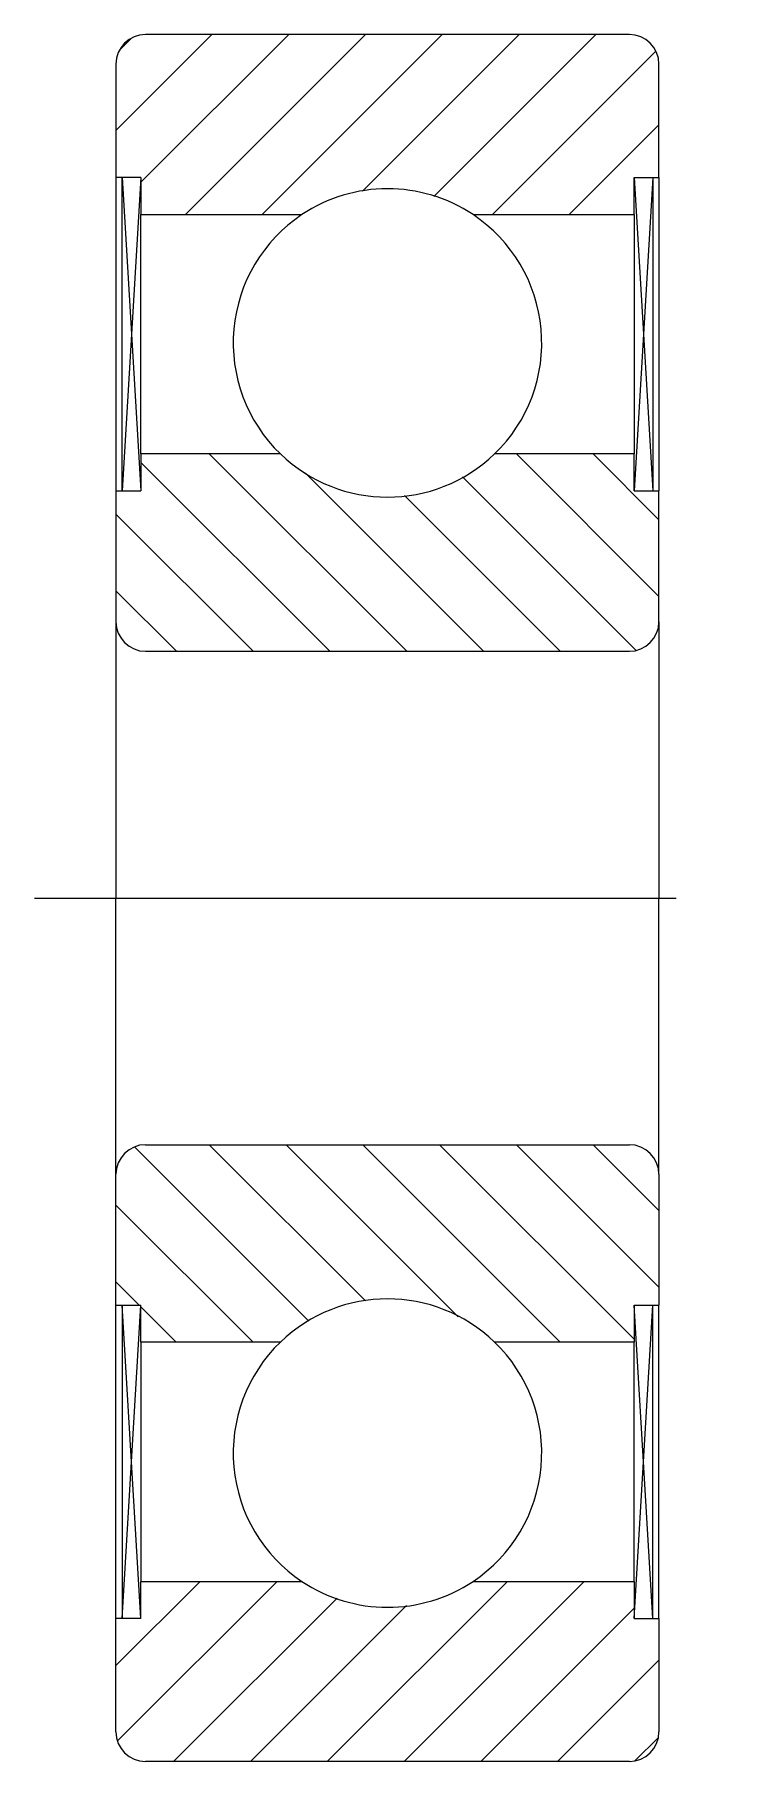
# Model space of a CAD drawing. Extents: x 124.9 to 198.7, y 137.5 to 205.
# Drawn here: x 184.38 to 198.68, y 170.01 to 205.01 of the extents above; entities outside this region: 2.
import ezdxf

# ---------------------------------------------------------------- set-up
doc = ezdxf.new("R2010")
doc.units = 0
doc.linetypes.add('CENTER', pattern=[17.5, 13, -1.5, 1.5, -1.5])
doc.layers.get('0').update_dxf_attribs({"linetype": 'CONTINUOUS'})
doc.layers.add('CENTER', color=1, linetype='CENTER')
doc.styles.get("Standard").update_dxf_attribs({"font": 'txt.shx', "bigfont": '@extfont2.shx'})

msp = doc.modelspace()

# ---------------------------------------------------------------- linework, layer by layer
at = {"color": 3, "linetype": 'CONTINUOUS'}
for p, q in [((186.029, 203.066), (187.973, 205.009)), ((186.107, 204.699), (186.339, 204.931)), ((186.535, 202.016), (189.529, 205.009)), ((187.434, 201.359), (191.084, 205.009)), ((188.99, 201.359), (192.64, 205.009)), ((191.021, 201.834), (194.196, 205.009)), ((192.467, 201.725), (195.751, 205.009)), ((193.657, 201.359), (196.967, 204.67)), ((195.212, 201.359), (197.029, 203.176)), ((186.156, 202.109), (186.535, 195.759)), ((186.535, 202.109), (186.156, 195.759)), ((196.523, 202.109), (196.903, 195.759)), ((196.903, 202.109), (196.523, 195.759)), ((191.919, 192.509), (187.919, 196.509)), ((197.029, 193.621), (194.141, 196.509)), ((197.029, 195.177), (195.697, 196.509)), ((190.363, 192.509), (186.535, 196.337)), ((193.474, 192.509), (189.865, 196.119)), ((196.568, 192.527), (193.051, 196.044)), ((195.03, 192.509), (191.872, 195.667)), ((188.808, 192.509), (186.029, 195.287)), ((187.252, 192.509), (186.029, 193.732)), ((189.935, 178.936), (186.406, 182.466)), ((191.086, 179.342), (187.918, 182.509)), ((192.963, 179.02), (189.474, 182.509)), ((195.029, 178.509), (191.029, 182.509)), ((196.523, 178.571), (192.585, 182.509)), ((197.029, 179.621), (194.141, 182.509)), ((197.029, 181.176), (195.696, 182.509)), ((188.807, 178.509), (186.029, 181.287)), ((186.501, 179.259), (186.029, 179.731)), ((186.156, 172.909), (186.535, 179.259)), ((186.535, 172.909), (186.156, 179.259)), ((187.251, 178.509), (186.535, 179.225)), ((196.523, 172.909), (196.903, 179.259)), ((196.903, 172.909), (196.523, 179.259)), ((186.029, 171.953), (187.736, 173.659)), ((186.06, 170.428), (189.291, 173.659)), ((190.308, 170.009), (193.958, 173.659)), ((191.864, 170.009), (195.514, 173.659)), ((187.197, 170.009), (190.507, 173.319)), ((188.753, 170.009), (191.916, 173.172)), ((193.42, 170.009), (196.523, 173.113)), ((194.975, 170.009), (197.029, 172.064)), ((196.542, 170.02), (197.018, 170.497))]:
    msp.add_line(p, q, dxfattribs=at)
at = {"color": 7, "linetype": 'CONTINUOUS'}
for p, q in [((196.429, 205.009), (186.629, 205.009)), ((186.029, 204.409), (186.029, 202.109)), ((197.029, 202.109), (197.029, 204.409)), ((186.535, 202.109), (186.029, 202.109)), ((186.029, 202.109), (186.029, 195.759)), ((186.156, 195.759), (186.156, 202.109)), ((186.535, 202.109), (186.535, 201.359)), ((196.523, 201.359), (196.523, 202.109)), ((196.523, 202.109), (197.029, 202.109)), ((196.903, 202.109), (196.903, 195.759)), ((197.029, 202.109), (197.029, 195.759)), ((186.535, 201.359), (189.796, 201.359)), ((186.535, 196.509), (186.535, 201.359)), ((193.263, 201.359), (196.523, 201.359)), ((196.523, 201.359), (196.523, 196.509)), ((189.361, 196.509), (186.535, 196.509)), ((186.535, 196.509), (186.535, 195.759)), ((196.523, 196.509), (193.698, 196.509)), ((196.523, 195.759), (196.523, 196.509)), ((186.029, 195.759), (186.029, 193.109)), ((186.029, 195.759), (186.535, 195.759)), ((196.523, 195.759), (197.029, 195.759)), ((197.029, 193.109), (197.029, 195.759)), ((186.029, 193.109), (186.029, 187.509)), ((197.029, 193.109), (197.029, 187.509)), ((186.629, 192.509), (196.429, 192.509)), ((186.029, 181.909), (186.029, 187.509)), ((197.029, 181.909), (197.029, 187.509)), ((186.629, 182.509), (196.429, 182.509)), ((186.029, 179.259), (186.029, 181.909)), ((197.029, 181.909), (197.029, 179.259)), ((186.029, 172.909), (186.029, 179.259)), ((186.029, 179.259), (186.535, 179.259)), ((186.156, 179.259), (186.156, 172.909)), ((186.535, 178.509), (186.535, 179.259)), ((196.523, 179.259), (196.523, 178.509)), ((196.523, 179.259), (197.029, 179.259)), ((196.903, 172.909), (196.903, 179.259)), ((197.029, 172.909), (197.029, 179.259)), ((189.361, 178.509), (186.535, 178.509)), ((186.535, 178.509), (186.535, 173.659)), ((196.523, 178.509), (193.698, 178.509)), ((196.523, 173.659), (196.523, 178.509)), ((186.535, 173.659), (189.796, 173.659)), ((186.535, 172.909), (186.535, 173.659)), ((193.263, 173.659), (196.523, 173.659)), ((196.523, 173.659), (196.523, 172.909)), ((186.029, 170.609), (186.029, 172.909)), ((186.535, 172.909), (186.029, 172.909)), ((196.523, 172.909), (197.029, 172.909)), ((197.029, 172.909), (197.029, 170.609)), ((196.429, 170.009), (186.629, 170.009))]:
    msp.add_line(p, q, dxfattribs=at)
for centre, radius, start, end in [((186.629, 204.409), 0.6, 90, 180), ((196.429, 204.409), 0.6, 0, 90), ((191.529, 198.759), 3.125, 56.3047, 123.6953), ((191.529, 198.759), 3.125, 123.6953, 226.0545), ((191.529, 198.759), 3.125, 313.9455, 56.3047), ((191.529, 198.759), 3.125, 226.0545, 313.9455), ((186.629, 193.109), 0.6, 180, 270), ((196.429, 193.109), 0.6, 270, 0), ((186.629, 181.909), 0.6, 90, 180), ((196.429, 181.909), 0.6, 0, 90), ((191.529, 176.259), 3.125, 46.0545, 133.9455), ((191.529, 176.259), 3.125, 133.9455, 236.3047), ((191.529, 176.259), 3.125, 303.6953, 46.0545), ((191.529, 176.259), 3.125, 236.3047, 303.6953), ((186.629, 170.609), 0.6, 180, 270), ((196.429, 170.609), 0.6, 270, 0)]:
    msp.add_arc(centre, radius, start, end, dxfattribs=at)
at = {"layer": 'CENTER', "color": 1, "linetype": 'CENTER'}
msp.add_line((184.379, 187.509), (198.679, 187.509), dxfattribs=at)

# ---------------------------------------------------------------- texts
at = {"color": 7, "linetype": 'CONTINUOUS'}
for p in [(124.374, 143.288), (124.374, 137.53)]:
    msp.add_text('B6300DDU', height=3.2, dxfattribs=at).set_placement(p)

doc.saveas('drawing.dxf')
